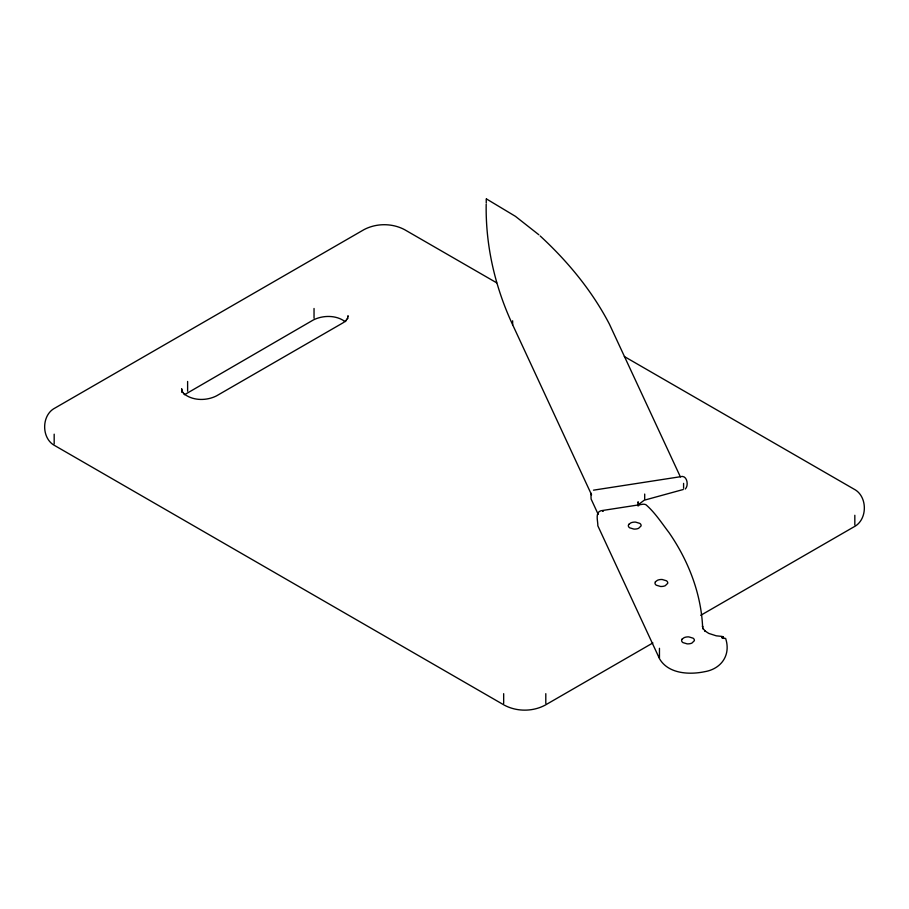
<?xml version="1.0" encoding="UTF-8"?>
<svg xmlns="http://www.w3.org/2000/svg" width="909" height="909" viewBox="0 0 909 909"><rect width="100%" height="100%" fill="white"/><g stroke="black" fill="none" stroke-linecap="round" stroke-linejoin="round"><path stroke-width="1.36" d="M512.642 320.775L512.665 324.786L591.566 494.803M347.942 316.593L348.079 315.753L347.397 318.741L347.783 318.014L345.75 320.854L346.306 320.366L343.011 322.843L216.478 395.892C206.627 400.88 192.594 401.108 183.448 393.358L183.993 393.847L181.959 391.006L182.345 391.722L181.664 388.734L181.8 392.358M639.129 504.075L644.208 500.223L683.284 489.497M184.538 394.699L313.264 320.002C322.684 315.173 336.25 314.844 345.193 321.706M685.261 489.019C688.59 486.042 687.534 476.759 682.364 476.418L593.486 490.167M722.916 636.686L722.019 637.164L722.269 638.186L722.269 636.686L722.916 636.686L724.257 638.527L722.155 637.175L723.303 638.243M652.901 642.924L545.002 705.225C532.617 711.781 516.846 711.781 504.461 705.225L55.029 445.74C41.2 438.74 41.2 415.015 55.029 408.016L363.998 229.636C376.383 223.069 392.154 223.069 404.539 229.636L496.644 282.801M700.714 615.325L853.971 526.845C867.8 519.834 867.8 496.121 853.971 489.11L624.347 356.533M637.845 505.836L638.607 505.802M722.314 636.459L716.224 635.811L708.77 633.403L704.918 630.891L705.441 631.357L703.021 628.449L703.396 629.164L702.475 626.051L702.612 626.892C701.021 592.998 688.204 560.353 669.013 532.606C661.729 523.084 655.003 512.585 645.913 504.711C644.924 504.336 643.856 504.109 642.799 504.256L601.019 510.722C594.793 512.369 598.065 521.357 597.827 525.788L659.582 658.843C668.308 673.864 689.295 674.898 704.543 671.728C721.212 668.99 731.177 655.094 725.587 638.311M486.417 198.912L515.426 216.331L538.832 234.749M540.162 235.954C567.75 261.394 592.054 290.778 609.428 324.172L680.398 476.918M598.224 514.403L591.1 499.03L590.895 493.11M512.665 324.786C495.087 287.187 485.486 245.714 486.19 204.15M638.857 504.904L638.061 501.768L638.061 505.415M854.824 515.278L854.824 525.004M683.591 483.383L683.591 488.247M659.457 648.287L659.457 658.025M644.697 494.053L644.697 498.916M545.798 693.681L545.798 703.418M503.666 693.681L503.666 703.418M486.247 199.026L486.247 202.912M314.037 308.481L314.037 318.207M187.618 381.462L187.618 391.2M54.176 434.172L54.176 443.91M602.644 511.369A2.977 2.352 -24.9 0 1 603.383 511.165M628.823 524.345L628.392 525.243A5.749 3.318 0 0 0 629.664 527.811L633.903 529.083A6.761 3.897 0 0 0 638.618 528.311L641.061 525.947A5.749 3.318 0 0 0 639.8 523.379L635.561 522.107A6.761 3.897 0 0 0 630.835 522.88L628.823 524.345M655.457 581.737L655.037 582.635A5.749 3.318 0 0 0 656.298 585.203L660.536 586.475A6.761 3.897 0 0 0 665.252 585.703L667.695 583.339A5.749 3.318 0 0 0 666.433 580.771L662.195 579.499A6.761 3.897 0 0 0 657.48 580.272L655.457 581.737M682.102 639.129L681.67 640.027A5.749 3.318 0 0 0 682.932 642.595L687.17 643.867A6.761 3.897 0 0 0 691.897 643.095L694.328 640.731A5.749 3.318 0 0 0 693.067 638.163L688.829 636.891A6.761 3.897 0 0 0 684.113 637.663L682.102 639.129"/></g></svg>
